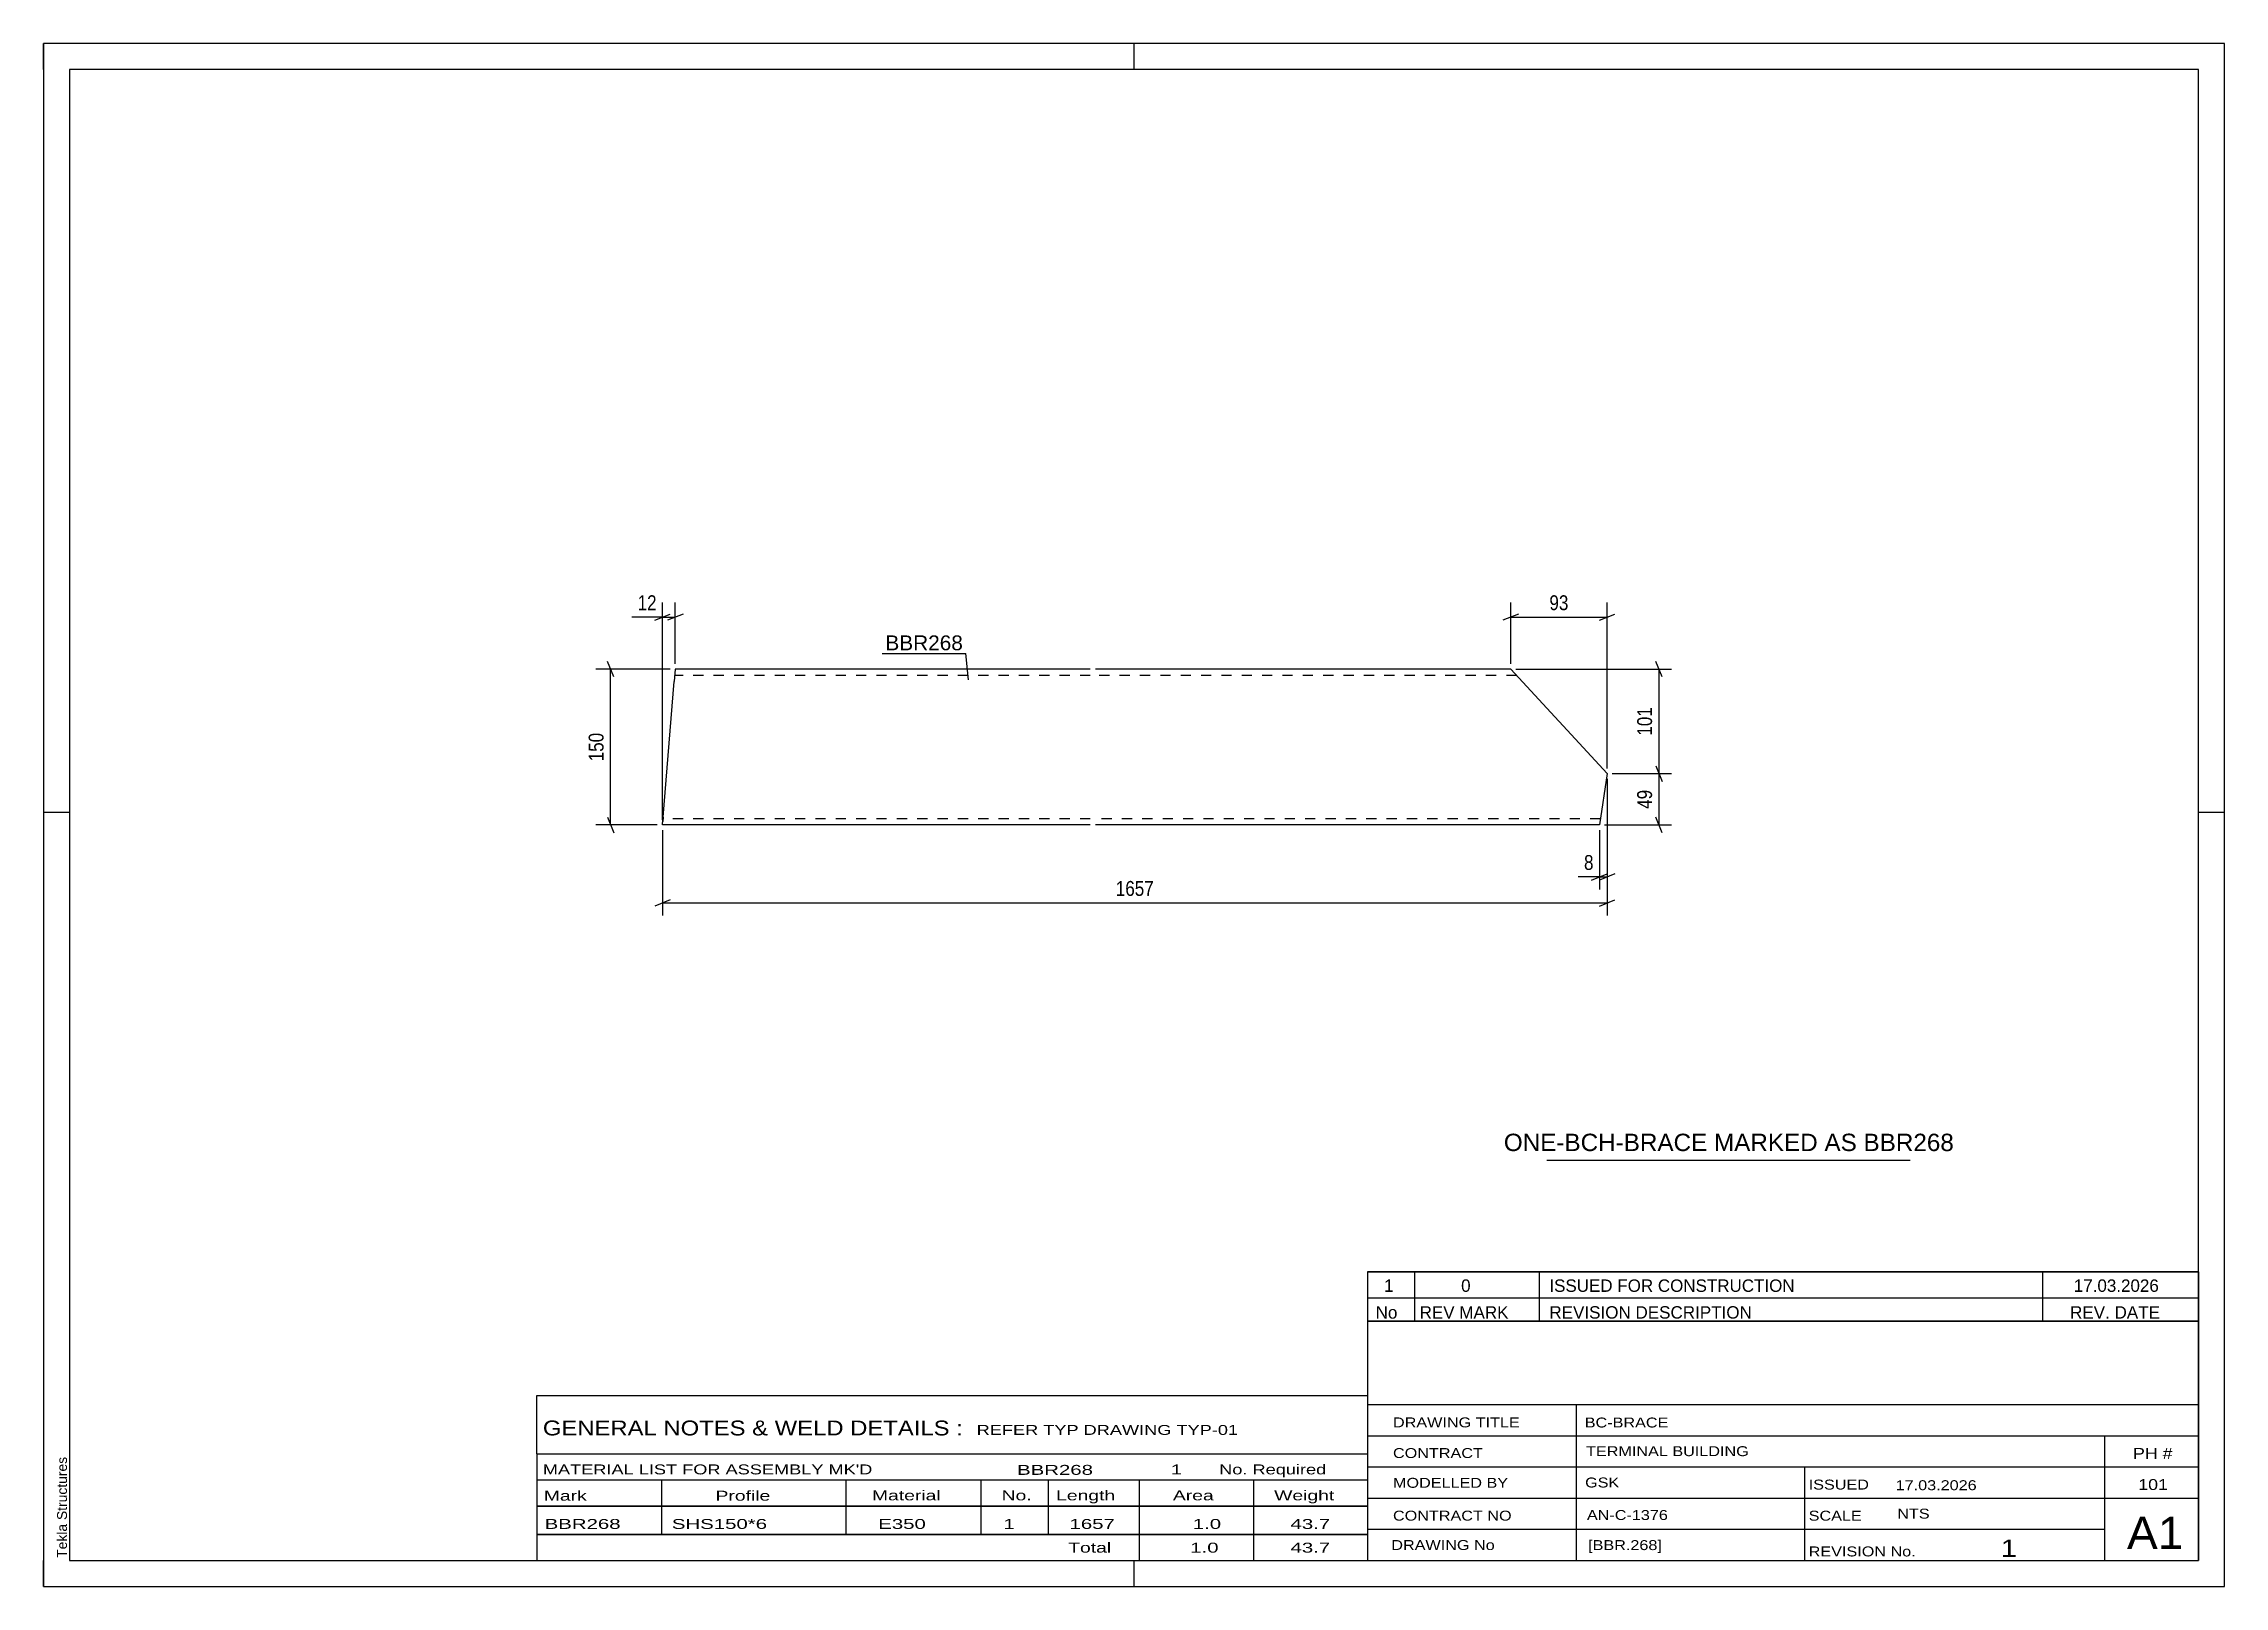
# Model space of a CAD drawing. Header units: millimetres. Extents: x 0 to 420, y 0 to 297.
import ezdxf

# ---------------------------------------------------------------- set-up
doc = ezdxf.new("R2010")
doc.units = ezdxf.units.MM
doc.linetypes.add('DXK_LINE_DOT2', pattern=[3.9198, 1.9599, -1.9599])
doc.styles.add('Arial', font='ARIAL.TTF', dxfattribs={"height": 0.2})
doc.styles.add('Arial Narrow', font='ARIALN.TTF', dxfattribs={"height": 0.2})

# ---------------------------------------------------------------- blocks, each defined once
blk = doc.blocks.new('Unknown-585754598-1162')
at = {"color": 5, "linetype": 'Continuous'}
for p, q in [((420, 297), (0, 297)), ((0, 297), (0, 0)), ((0, 292), (0, 297)), ((210, 292), (210, 297)), ((420, 0), (420, 297)), ((415, 292), (5, 292)), ((5, 292), (5, 5)), ((415, 5), (415, 292)), ((5, 149), (0, 149)), ((420, 149), (415, 149)), ((0, 0), (0, 5)), ((5, 5), (415, 5)), ((210, 0), (210, 5)), ((0, 0), (420, 0))]:
    blk.add_line(p, q, dxfattribs=at)
at = {"color": 174, "linetype": 'Continuous', "style": 'Arial'}
blk.add_text('Tekla Structures', height=1.9102, rotation=90, dxfattribs=at).set_placement((4.5, 5.5))
blk = doc.blocks.new('Part-585754598-1670 - 1646')
at = {"color": 2, "linetype": 'Continuous'}
for p, q in [((121.66, 176.58), (121.46, 174.18)), ((201.56, 176.58), (121.66, 176.58)), ((282.56, 176.58), (202.56, 176.58)), ((301.12, 156.46), (282.56, 176.58)), ((119.31, 148.06), (121.46, 174.18)), ((301.12, 156.46), (299.62, 146.58)), ((119.2, 146.76), (119.31, 148.06)), ((119.19, 146.58), (119.2, 146.76)), ((201.56, 146.58), (119.19, 146.58)), ((299.62, 146.58), (202.56, 146.58))]:
    blk.add_line(p, q, dxfattribs=at)
at = {"color": 7, "linetype": 'DXK_LINE_DOT2'}
for p, q in [((201.56, 175.38), (121.56, 175.38)), ((283.67, 175.38), (202.56, 175.38)), ((119.31, 148.06), (119.24, 147.28)), ((119.28, 147.78), (119.29, 147.87)), ((201.56, 147.78), (119.28, 147.78)), ((299.8, 147.78), (202.56, 147.78)), ((119.19, 146.58), (119.19, 146.58))]:
    blk.add_line(p, q, dxfattribs=at)
blk = doc.blocks.new('StraightDimension-585754598-1708 - 1646')
at = {"color": 7, "linetype": 'Continuous'}
for p, q in [((282.56, 177.58), (282.56, 189.43)), ((301.12, 157.46), (301.12, 189.43)), ((284.06, 187.18), (281.06, 185.98)), ((282.56, 186.58), (301.12, 186.58)), ((299.62, 185.98), (302.62, 187.18))]:
    blk.add_line(p, q, dxfattribs=at)
at = {"color": 0}
blk.add_wipeout([(294.27, 187.33), (294.27, 191.53), (289.41, 191.53), (289.41, 187.33)], dxfattribs=at)
at = {"color": 3, "style": 'Arial Narrow'}
blk.add_text('93', height=2.863, dxfattribs=at).set_placement((290.01, 187.93))
blk = doc.blocks.new('StraightDimension-585754598-1692 - 1646')
at = {"color": 7, "linetype": 'Continuous'}
for p, q in [((302.12, 156.46), (313.52, 156.46)), ((310.52, 157.96), (311.72, 154.96)), ((311.12, 146.58), (311.12, 156.46)), ((311.72, 145.08), (310.52, 148.08)), ((300.62, 146.58), (313.52, 146.58))]:
    blk.add_line(p, q, dxfattribs=at)
at = {"color": 0}
blk.add_wipeout([(310.37, 153.95), (306.17, 153.95), (306.17, 149.09), (310.37, 149.09)], dxfattribs=at)
at = {"color": 3, "style": 'Arial Narrow'}
blk.add_text('49', height=2.863, rotation=90.0002, dxfattribs=at).set_placement((309.77, 149.69))
blk = doc.blocks.new('StraightDimension-585754598-1691 - 1646')
at = {"color": 7, "linetype": 'Continuous'}
for p, q in [((283.56, 176.58), (313.52, 176.58)), ((311.72, 175.08), (310.52, 178.08)), ((311.12, 156.46), (311.12, 176.58)), ((302.12, 156.46), (313.52, 156.46)), ((310.52, 157.96), (311.72, 154.96))]:
    blk.add_line(p, q, dxfattribs=at)
at = {"color": 0}
blk.add_wipeout([(310.37, 169.86), (306.17, 169.86), (306.17, 163.18), (310.37, 163.18)], dxfattribs=at)
at = {"color": 3, "style": 'Arial Narrow'}
blk.add_text('101', height=2.863, rotation=90.0002, dxfattribs=at).set_placement((309.77, 163.78))
blk = doc.blocks.new('StraightDimension-585754598-1701 - 1646')
at = {"color": 7, "linetype": 'Continuous'}
for p, q in [((120.66, 176.58), (106.34, 176.58)), ((109.79, 175.08), (108.59, 178.08)), ((109.19, 146.58), (109.19, 176.58)), ((108.59, 148.08), (109.79, 145.08)), ((118.19, 146.58), (106.34, 146.58))]:
    blk.add_line(p, q, dxfattribs=at)
at = {"color": 0}
blk.add_wipeout([(108.44, 164.92), (104.24, 164.92), (104.24, 158.24), (108.44, 158.24)], dxfattribs=at)
at = {"color": 3, "style": 'Arial Narrow'}
blk.add_text('150', height=2.863, rotation=90.0002, dxfattribs=at).set_placement((107.84, 158.84))
blk = doc.blocks.new('StraightDimension-585754598-1713 - 1646')
at = {"color": 7, "linetype": 'Continuous'}
for p, q in [((119.19, 147.58), (119.19, 189.43)), ((121.66, 177.58), (121.66, 189.43)), ((117.69, 185.98), (120.69, 187.18)), ((119.19, 186.58), (121.66, 186.58)), ((123.16, 187.18), (120.16, 185.98))]:
    blk.add_line(p, q, dxfattribs=at)
at = {"color": 0}
blk.add_wipeout([(118.66, 187.33), (118.66, 191.53), (113.8, 191.53), (113.8, 187.33)], dxfattribs=at)
at = {"color": 7, "linetype": 'Continuous'}
blk.add_line((119.19, 186.58), (113.28, 186.58), dxfattribs=at)
blk.add_line((119.19, 186.58), (113.28, 186.58), dxfattribs=at)
at = {"color": 3, "style": 'Arial Narrow'}
blk.add_text('12', height=2.863, dxfattribs=at).set_placement((114.4, 187.93))
blk = doc.blocks.new('StraightDimension-585754598-1717 - 1646')
at = {"color": 7, "linetype": 'Continuous'}
for p, q in [((301.12, 155.46), (301.12, 134.18)), ((299.62, 145.58), (299.62, 134.18)), ((298.12, 135.98), (301.12, 137.18)), ((302.62, 137.18), (299.62, 135.98)), ((299.62, 136.58), (301.12, 136.58))]:
    blk.add_line(p, q, dxfattribs=at)
at = {"color": 0}
blk.add_wipeout([(299.1, 137.33), (299.1, 141.53), (296.07, 141.53), (296.07, 137.33)], dxfattribs=at)
at = {"color": 7, "linetype": 'Continuous'}
blk.add_line((299.62, 136.58), (295.54, 136.58), dxfattribs=at)
blk.add_line((299.62, 136.58), (295.54, 136.58), dxfattribs=at)
at = {"color": 3, "style": 'Arial Narrow'}
blk.add_text('8', height=2.86, dxfattribs=at).set_placement((296.67, 137.93))
blk = doc.blocks.new('StraightDimension-585754598-1721 - 1646')
at = {"color": 7, "linetype": 'Continuous'}
for p, q in [((301.12, 155.46), (301.12, 129.18)), ((119.19, 145.58), (119.19, 129.18)), ((120.69, 132.18), (117.69, 130.98)), ((119.19, 131.58), (301.12, 131.58)), ((299.62, 130.98), (302.62, 132.18))]:
    blk.add_line(p, q, dxfattribs=at)
at = {"color": 0}
blk.add_wipeout([(214.41, 132.33), (214.41, 136.53), (205.9, 136.53), (205.9, 132.33)], dxfattribs=at)
at = {"color": 3, "style": 'Arial Narrow'}
blk.add_text('1657', height=2.863, dxfattribs=at).set_placement((206.5, 132.93))
blk = doc.blocks.new('Unknown-585754598-1976')
at = {"color": 7, "linetype": 'Continuous'}
for p, q in [((255, 51.05), (255, 5)), ((255, 51.05), (415, 51.05)), ((415, 51), (415, 5)), ((255, 35), (415, 35)), ((295.14, 35), (295.14, 5)), ((255, 29), (415, 29)), ((397, 5.05), (397, 29.05)), ((255, 23), (415, 23)), ((339.14, 23), (339.14, 5)), ((255, 17), (415, 17)), ((255, 11), (397, 11)), ((255, 5), (415, 5))]:
    blk.add_line(p, q, dxfattribs=at)
at = {"color": 7, "style": 'Arial Narrow'}
for s, height, width, p in [('DRAWING TITLE', 1.9089, 1.425378, (259.88, 30.61)), ('BC-BRACE', 1.909, 1.425378, (296.81, 30.59)), ('CONTRACT', 1.909, 1.425378, (259.88, 24.71)), ('TERMINAL BUILDING', 1.9089, 1.425378, (297.06, 25.07)), ('MODELLED BY', 1.9089, 1.425378, (259.88, 18.98)), ('GSK', 1.909, 1.425378, (296.88, 19.04)), ('ISSUED', 1.909, 1.425378, (339.94, 18.64)), ('17.03.2026', 1.909, 1.425378, (356.69, 18.52)), ('CONTRACT NO', 1.9089, 1.425378, (259.88, 12.66)), ('AN-C-1376', 1.909, 1.425378, (297.23, 12.78)), ('SCALE', 1.909, 1.425378, (339.94, 12.65)), ('A1', 6.204, 1.25, (401.24, 7.2)), ('DRAWING No', 1.909, 1.425378, (259.56, 7)), ('[BBR.268]', 1.909, 1.425378, (297.46, 6.99)), ('1', 3.34, 1.5, (376.91, 5.68)), ('REVISION No.', 1.9089, 1.425378, (339.94, 5.77))]:
    blk.add_text(s, height=height, dxfattribs=dict(at, width=width)).set_placement(p)
at = {"color": 7, "linetype": 'Continuous', "style": 'Arial Narrow'}
for s, height, width, p in [('PH #', 2.1, 1.42538, (402.4, 24.55)), ('101', 2.1, 1.42538, (403.41, 18.55)), ('NTS', 1.909, 1.425378, (357, 13.05))]:
    blk.add_text(s, height=height, dxfattribs=dict(at, width=width)).set_placement(p)
blk = doc.blocks.new('Unknown-585754598-1977')
at = {"color": 7, "linetype": 'Continuous'}
for p, q in [((255, 60.55), (415, 60.55)), ((415, 60.55), (255, 60.55)), ((255, 60.55), (255, 55.55)), ((264, 60.55), (264, 55.55)), ((288, 60.55), (288, 55.55)), ((385, 60.55), (385, 55.55)), ((415, 60.55), (415, 55.55)), ((255, 55.55), (415, 55.55)), ((255, 55.55), (255, 51.05)), ((255, 55.55), (415, 55.55)), ((264, 55.55), (264, 51.05)), ((288, 55.55), (288, 51.05)), ((385, 55.55), (385, 51.05)), ((415, 55.55), (415, 51.05)), ((415, 51.05), (255, 51.05))]:
    blk.add_line(p, q, dxfattribs=at)
at = {"color": 7, "linetype": 'Continuous', "style": 'Arial Narrow'}
for s, height, width, p in [('1', 2.39, 1.196471, (258.16, 56.7)), ('0', 2.39, 1.196471, (273, 56.7)), ('ISSUED FOR CONSTRUCTION', 2.3861, 1.196471, (290, 56.7)), ('17.03.2026', 2.386, 1.196471, (391, 56.7)), ('No', 2.386, 1.2, (256.54, 51.55)), ('REV MARK', 2.386, 1.2, (265, 51.55)), ('REVISION DESCRIPTION', 2.3861, 1.2, (290, 51.55)), ('REV. DATE', 2.386, 1.2, (390.28, 51.55))]:
    blk.add_text(s, height=height, dxfattribs=dict(at, width=width)).set_placement(p)
blk = doc.blocks.new('Unknown-585754598-1978')
at = {"color": 7, "linetype": 'Continuous'}
for p, q in [((95, 36.75), (255, 36.75)), ((95, 25.5), (95, 36.75)), ((255, 36.75), (255, 25.5)), ((95, 25.5), (255, 25.5)), ((95, 25.5), (95, 20.5)), ((255, 25.5), (255, 20.5)), ((95, 20.5), (255, 20.5)), ((95, 20.5), (95, 15.5)), ((119, 20.5), (119, 15.5)), ((154.5, 20.5), (154.5, 15.5)), ((180.5, 20.5), (180.5, 15.5)), ((193.5, 20.5), (193.5, 15.5)), ((211, 20.5), (211, 15.5)), ((233, 20.5), (233, 15.5)), ((255, 20.5), (255, 15.5)), ((95, 15.5), (255, 15.5)), ((95, 15.45), (95, 10.05)), ((95, 15.45), (255, 15.45)), ((119, 15.5), (119, 10)), ((154.5, 15.5), (154.5, 10)), ((180.5, 15.5), (180.5, 10)), ((193.5, 15.5), (193.5, 10)), ((211, 15.5), (211, 10)), ((233, 15.5), (233, 10)), ((255, 15.45), (255, 10.05)), ((95, 10.05), (255, 10.05)), ((95, 10), (255, 10)), ((95, 10), (95, 5)), ((211, 10), (211, 5)), ((233, 10), (233, 5)), ((255, 10), (255, 5)), ((95, 5), (255, 5))]:
    blk.add_line(p, q, dxfattribs=at)
at = {"color": 7, "style": 'Arial Narrow'}
for s, height, width, p in [('GENERAL NOTES & WELD DETAILS :', 2.8633, 1.4, (96.15, 29.06)), ('REFER TYP DRAWING TYP-01', 1.9089, 1.6, (179.7, 29.16)), ("MATERIAL LIST FOR ASSEMBLY MK'D", 1.9089, 1.6, (96.15, 21.56)), ('BBR268', 1.909, 1.794707, (187.48, 21.47)), ('1', 1.91, 1.794707, (217.08, 21.56)), ('No. Required', 1.9089, 1.6, (226.41, 21.56)), ('Mark', 1.909, 1.7, (96.34, 16.5)), ('Profile', 1.909, 1.7, (129.41, 16.5)), ('Material', 1.909, 1.7, (159.54, 16.56)), ('No.', 1.909, 1.7, (184.5, 16.56)), ('Length', 1.909, 1.7, (195, 16.56)), ('Area', 1.909, 1.7, (217.5, 16.56)), ('Weight', 1.909, 1.7, (237, 16.56))]:
    blk.add_text(s, height=height, dxfattribs=dict(at, width=width)).set_placement(p)
at = {"color": 7, "linetype": 'Continuous', "style": 'Arial Narrow'}
for s, height, width, p in [('BBR268', 1.909, 1.794707, (96.5, 11.06)), ('SHS150*6', 1.909, 1.794707, (121, 11.06)), ('E350', 1.909, 1.794707, (160.74, 11.06)), ('1', 1.91, 1.794707, (184.86, 11.06)), ('1657', 1.909, 1.794707, (197.58, 11.06)), ('1.0', 1.909, 1.794707, (221.32, 11.06)), ('43.7', 1.909, 1.794707, (240.14, 11.06)), ('Total', 1.909, 1.7, (197.33, 6.5)), ('1.0', 1.909, 1.794707, (220.83, 6.5)), ('43.7', 1.909, 1.794707, (240.14, 6.5))]:
    blk.add_text(s, height=height, dxfattribs=dict(at, width=width)).set_placement(p)
blk = doc.blocks.new('Unknown-585754598-1979')
at = {"color": 7, "linetype": 'Continuous'}
blk.add_line((289.5, 82.05), (359.5, 82.05), dxfattribs=at)
at = {"color": 7, "style": 'Arial'}
blk.add_text('ONE-BCH-BRACE MARKED AS BBR268', height=3.3428, dxfattribs=at).set_placement((281.23, 83.8))
blk = doc.blocks.new('Mark-585754598-1673 - 1646')
at = {"color": 0}
blk.add_wipeout([(177.02, 180.21), (177.02, 183.21), (162.13, 183.21), (162.13, 180.21)], dxfattribs=at)
blk.add_wipeout([(177.02, 180.21), (177.02, 183.21), (162.13, 183.21), (162.13, 180.21)], dxfattribs=at)
at = {"color": 30, "linetype": 'Continuous'}
for p in [(161.53, 179.61), (178.14, 174.49)]:
    blk.add_line(p, (177.62, 179.61), dxfattribs=at)
at = {"color": 3, "style": 'Arial'}
blk.add_text('BBR268', height=2.865, dxfattribs=at).set_placement((162.13, 180.21))

msp = doc.modelspace()

# ---------------------------------------------------------------- block references
for name in ['Unknown-585754598-1162', 'Part-585754598-1670 - 1646', 'Unknown-585754598-1979', 'Unknown-585754598-1977', 'Unknown-585754598-1976', 'Unknown-585754598-1978']:
    msp.add_blockref(name, (0, 0))

# ---------------------------------------------------------------- next in the draw order: block references
for name in ['StraightDimension-585754598-1708 - 1646', 'Mark-585754598-1673 - 1646', 'StraightDimension-585754598-1701 - 1646']:
    msp.add_blockref(name, (0, 0))

# ---------------------------------------------------------------- next in the draw order: block references
for name in ['StraightDimension-585754598-1713 - 1646', 'StraightDimension-585754598-1692 - 1646']:
    msp.add_blockref(name, (0, 0))

# ---------------------------------------------------------------- next in the draw order: block references
msp.add_blockref('StraightDimension-585754598-1691 - 1646', (0, 0))

# ---------------------------------------------------------------- next in the draw order: block references
msp.add_blockref('StraightDimension-585754598-1717 - 1646', (0, 0))

# ---------------------------------------------------------------- next in the draw order: block references
msp.add_blockref('StraightDimension-585754598-1721 - 1646', (0, 0))

doc.saveas('drawing.dxf')
